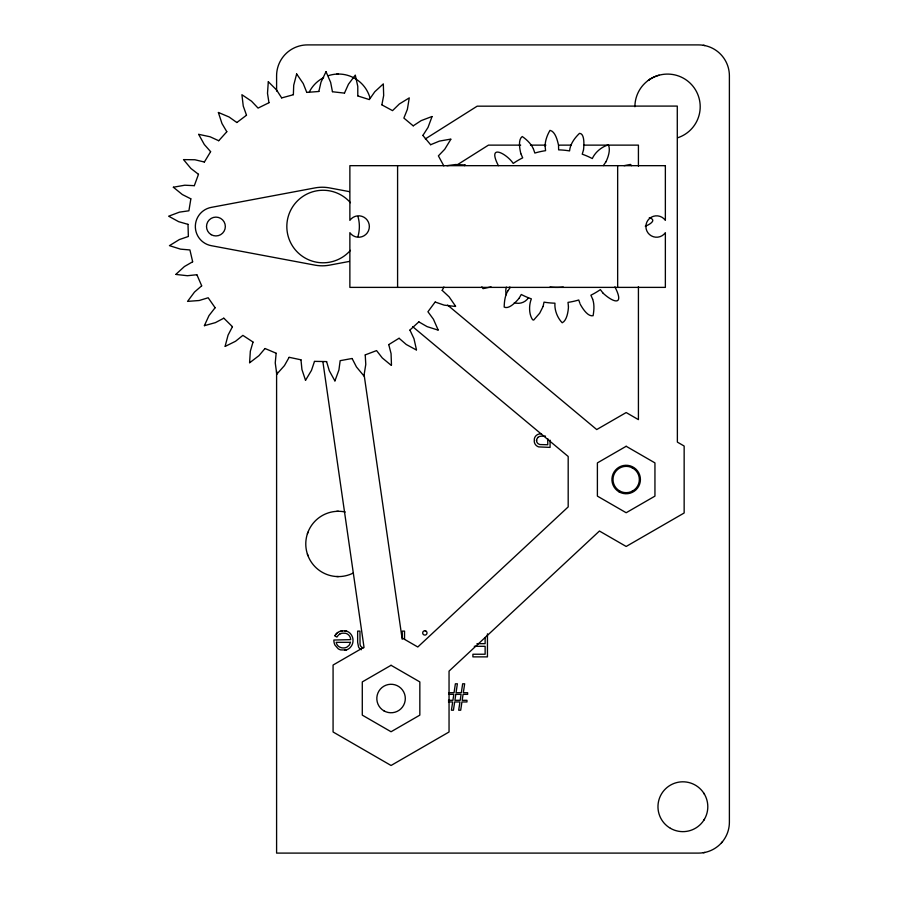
<?xml version="1.0" encoding="UTF-8"?>
<svg xmlns="http://www.w3.org/2000/svg" width="898" height="898" viewBox="0 0 898 898"><rect width="100%" height="100%" fill="white"/><g stroke="black" fill="none" stroke-linecap="round" stroke-linejoin="round"><path stroke-width="1.35" d="M332.428 91.596L330.644 82.38L326.053 71.761M558.534 145.566L558.635 149.865A76.678 76.678 0 0 1 569.568 150.92C570.23 143.927 574.619 138.056 579.502 133.342C585.025 133.42 583.947 146.295 583.509 149.932M188.008 224.332L188.356 236.477L179.353 239.564L169.464 245.648L180.543 249.15L189.916 249.947L192.677 261.801M318.869 91.372L320.99 82.201L325.996 71.728M391.472 365.138L391.068 353.621L388.8 344.742M536.566 439.897L536.555 440.94M300.987 359.93L301.93 369.516L305.522 380.314M314.457 361.501L311.471 370.391L305.545 380.281M225.095 346.381L228.058 335.167L232.38 326.805M357.797 95.783L357.786 86.421L355.294 75.118L348.458 84.221L344.529 92.965M543.099 306.375L544.02 302.132A76.678 76.678 0 0 0 554.953 303.187C554.369 310.293 557.546 317.993 562.204 322.775C566.941 320.586 568.243 311.213 568.456 306.869M190.87 198.806L188.906 210.794L179.477 212.13L168.656 216.205L178.635 221.671L187.895 224.32M543.077 306.499L539.698 313.189L533.659 320.103M363.959 375.757L365.778 364.408L365.239 355.036M432.017 116.639L428.032 127.415L422.958 135.317M276.146 353.341L275.248 362.927L276.786 374.163M583.476 150.033L582.23 154.187A76.678 76.678 0 0 1 592.31 158.564C595.239 152.065 601.739 146.857 608.137 144.937M194.316 185.684L198.503 174.279M289.077 357.426L284.453 365.598L276.842 374.107M481.867 286.866L483.068 288.64L491.116 286.9M296.632 74.018L293.713 85.209L293.365 94.616M307.385 533.85L307.958 532.245M381.897 104.752L383.671 95.514L383.323 83.896L374.78 91.764L369.415 99.431M334.943 380.864L338.916 369.998L340.162 360.67L352.128 358.482M252.989 342.16L250.34 351.185L249.588 362.792M450.762 139.403L444.757 149.236L438.392 155.87L443.837 165.894M443.915 287.001L442.164 290.38M204.362 162.055L210.637 151.65M370.021 98.241L370.066 98.163A32.642 32.642 0 0 0 328.342 75.679M264.921 348.604L258.994 355.619L249.846 362.624M519.1 298.237L521.278 294.488A76.678 76.678 0 0 0 531.358 298.866C528.855 304.983 528.754 314.311 532.682 319.868M337.76 632.529L336.245 633.898A11.18 11.18 0 0 0 335.381 635.077L334.853 635.975L336.907 637.052L338.265 635.29A5.758 5.758 0 0 1 339.321 634.392L339.96 634.033M519.033 298.338C516.305 301.582 509.031 309.664 504.182 307.071C504.317 301.627 504.934 295.902 507.718 291.109M703.785 820.301L704.47 819.189M605.892 161.898C608.215 157.296 610.651 149.764 608.462 145.139M435.16 301.997L427.931 311.752L433.442 319.25L438.112 329.869M603.344 165.591L605.813 162.022M507.819 290.963L510.244 287.461A76.678 76.678 0 0 1 509.705 287.046M465.085 164.963L455.612 164.525L446.946 165.681M465.018 165.052L464.547 165.659M218.719 140.75L226.846 131.714M721.442 842.874L722.497 841.639M175.851 274.373L184.416 266.538L192.565 261.834M418.85 321.843L409.903 330.06M413.305 125.787L421.162 120.624L432.017 116.493M215.037 307.823L208.987 315.602L204.362 325.682M236.836 122.543L246.523 115.213M223.703 318.251L215.408 322.629L204.475 325.66M649.77 79.35L648.367 80.315A32.62 32.62 0 0 1 657.471 75.679L659.11 75.196M399.082 338.232L388.744 344.608M430.737 144.679L439.436 141.098L450.875 139.089M425.326 138.921L477.175 106.177L677.283 106.087L677.373 442.119L684.153 446.037L684.153 512.994L626.175 546.467L599.437 531.032L449.045 671.12L449.045 731.993L391.057 765.478L333.079 731.993L333.079 665.036L363.993 647.189L322.921 361.939M457.767 164.502L488.445 145.128L520.683 145.128M201.601 285.901L194.496 292.063L187.57 301.38L199.165 300.516L208.168 297.766L215.127 307.745M632.147 491.251L632.753 490.914M645.269 226.161C649.333 224.837 657.471 219.864 649.288 217.799M268.973 102.731L258.074 108.097L251.519 101.182L241.921 94.728L243.246 106.031L246.467 115.112M225.308 346.347L235.534 341.274L242.875 335.381L253.045 342.048M340.926 633.606L341.072 633.55A8.901 8.901 0 0 1 342.677 633.169L345.584 633.292A6.219 6.219 0 0 1 347.807 634.302A7.655 7.655 0 0 1 348.334 634.718A6.555 6.555 0 0 1 348.794 635.155A7.375 7.375 0 0 1 349.412 635.896A6.14 6.14 0 0 1 350.018 636.929L350.287 637.591A6.724 6.724 0 0 1 350.467 638.197A7.689 7.689 0 0 1 350.68 639.645L333.854 640.027L333.921 641.251A11.27 11.27 0 0 0 334.483 643.9A9.193 9.193 0 0 0 334.999 645.123L338.075 648.67A8.52 8.52 0 0 0 340.746 649.916L345.999 649.972A9.451 9.451 0 0 0 347.212 649.58A8.015 8.015 0 0 0 348.244 649.063A8.576 8.576 0 0 0 350.22 647.492L351.14 646.369A9.687 9.687 0 0 0 352.622 643.338A10.001 10.001 0 0 0 352.835 642.418A9.44 9.44 0 0 0 352.97 641.509L352.993 639.881A9.44 9.44 0 0 0 352.487 637.198L352.297 636.704A9.99 9.99 0 0 0 351.41 634.965A11.573 11.573 0 0 0 350.388 633.618L350.085 633.292A7.611 7.611 0 0 0 349.232 632.54A8.06 8.06 0 0 0 346.796 631.26L346.392 631.137A9.889 9.889 0 0 0 344.563 630.823L340.881 631.081A8.643 8.643 0 0 0 339.691 631.462A9.115 9.115 0 0 0 336.784 633.337M365.205 354.901L376.565 350.602L382.279 357.943L391.169 365.295M281.658 97.927L293.377 94.728M196.741 274.743L187.401 275.72L176.087 274.462M624.11 165.67L630.519 164.413L631.552 165.67M173.348 187.222L184.797 185.213L194.192 185.662M349.401 261.419L329.341 265.179A39.299 39.299 0 0 1 315.209 265.179L211.232 245.67A19.475 19.475 0 0 1 211.198 207.393L315.209 187.873A39.299 39.299 0 0 1 329.341 187.873L349.401 191.633M703.302 852.718L704.896 852.427M306.746 92.415L318.857 91.484M541.483 433.655L538.834 434.093A7.386 7.386 0 0 0 537.812 434.486L537.464 434.654A5.938 5.938 0 0 0 534.882 437.304L534.647 437.865A5.972 5.972 0 0 0 534.344 438.976L534.265 441.401A8.071 8.071 0 0 0 534.456 442.501A5.523 5.523 0 0 0 534.613 442.983A6.713 6.713 0 0 0 534.961 443.792A5.433 5.433 0 0 0 535.376 444.465A6.937 6.937 0 0 0 535.78 444.981A6.421 6.421 0 0 0 536.701 445.846L537.397 446.306A6.948 6.948 0 0 0 537.981 446.609A6.241 6.241 0 0 0 538.811 446.912L550.07 447.395L550.07 440.132M336.728 74.13L338.434 74.085M336.728 511.332L338.434 511.288M326.625 361.591L314.48 361.355M530.494 145.128L545.917 145.128M545.131 146.251C545.019 141.076 547.208 134.969 550.003 130.367C555.357 131.4 557.501 140.717 558.511 145.139L571.139 145.128M583.756 145.128L638.422 145.128L638.422 166.141M476.984 643.664L485.133 643.664L485.133 637.468M474.267 646.302L485.133 646.302L485.133 654.238L472.909 654.238L472.909 656.876L487.446 656.876L487.446 633.831M448.472 700.305L452.918 700.305L453.804 694.356L449.135 694.356L449.135 692.706L454.051 692.706L455.387 683.793L457.385 683.793L456.049 692.706L461.325 692.706L462.661 683.793L464.659 683.793L463.323 692.706L467.634 692.706L467.634 694.356L463.076 694.356L462.178 700.305L466.971 700.305L466.971 701.955L461.931 701.955L460.696 710.217L458.698 710.217L459.933 701.955L454.669 701.955L453.423 710.217L451.436 710.217L452.671 701.955L448.472 701.955M545.501 436.136L541.853 436.147A13.403 13.403 0 0 0 540.113 436.338L539.339 436.551A4.434 4.434 0 0 0 538.463 436.967L538.306 437.057A3.502 3.502 0 0 0 537.79 437.483M336.728 576.538L338.434 576.583M455.387 306.465L444.151 305.129L435.306 302.076M332.417 91.742L344.495 93.123M425.124 630.8L424.574 630.8A2.065 2.065 0 0 0 422.745 632.63L422.734 633.247A2.043 2.043 0 0 0 424.563 635.032L425.169 635.054A2.065 2.065 0 0 0 426.965 633.202L426.988 632.697A2.077 2.077 0 0 0 425.124 630.823A1.897 1.897 0 0 1 425.652 630.935L425.742 630.968M344.563 630.823L345.528 630.946A9.306 9.306 0 0 1 346.796 631.26M198.716 134.341L210.065 136.765L218.618 140.683M300.998 359.817L289.111 357.292M703.302 45.282L704.896 45.574M438.123 330.116L427.089 326.625L418.973 321.944M357.763 95.94L369.359 99.588M190.724 198.772L182.35 194.552L173.37 187.244M218.405 112.463L229.091 116.998L236.758 122.454M276.18 353.228L264.989 348.491M416.234 349.917L406.266 344.495L399.172 338.344M204.261 161.999L194.9 159.754L183.518 159.619L190.937 168.487L198.391 174.234M381.852 104.864L392.538 110.634L399.352 103.977L409.264 97.893L407.378 109.343L403.876 118.076L413.215 125.866M632.147 467.779L632.753 468.105M442.265 290.436L449.135 296.868L455.656 306.33M210.547 151.571L204.317 144.522L198.694 134.408M447.597 305.084L596.721 429.558L626.175 412.552L638.422 419.635L638.422 286.585M412.631 326.625L568.187 456.476L568.187 506.91L417.795 646.998L402.001 637.883L364.117 374.792M268.3 81.729L267.503 93.325L268.94 102.619M268.356 81.774L276.528 89.901L281.613 97.826M232.447 326.704L223.815 318.161M363.858 375.858L356.461 366.956L352.162 358.616M422.857 135.418L430.636 144.746M226.745 131.613L221.974 123.531L218.394 112.564M296.688 73.973L303.232 83.559L306.723 92.292M603.063 293.175C613.85 303.12 624.671 305.848 614.917 286.877M602.973 293.051L600.369 289.627A76.678 76.678 0 0 1 590.895 295.206L592.635 299.146M409.971 330.15L413.967 338.669L416.492 349.85M334.887 380.898L329.285 370.728L326.636 361.726M703.785 793.159L704.47 794.27M498.39 165.659C486.705 142.962 506.461 153.39 513.218 163.425A76.678 76.678 0 0 1 522.692 157.846L520.975 153.951M201.713 285.845L196.875 274.698M592.691 299.27C594.521 304.534 594.027 310.315 593.107 315.714C587.662 316.96 582.218 307.801 580.209 304.209M520.885 153.76C519.976 150.067 517.663 139.684 522.254 136.53C526.722 139.605 531.088 143.747 533.39 148.866M307.385 554.032L307.958 555.638M579.872 303.232L578.739 299.999A76.678 76.678 0 0 1 568.007 302.379L568.445 306.701M533.446 149.023L534.849 153.053A76.678 76.678 0 0 1 545.58 150.673L545.142 146.385M617.656 165.67L617.656 287.382M547.758 438.617L547.758 444.757L540.136 444.555A5.96 5.96 0 0 1 539.316 444.353A3.985 3.985 0 0 1 537.812 437.629M404.538 639.275L404.538 631.114L402.225 631.114L402.225 639.275M397.589 165.67L397.589 287.382M276.595 91.08L276.595 75.814A30.914 30.914 0 0 1 307.52 44.9L698.476 44.9A30.925 30.925 0 0 1 729.389 75.825L729.389 822.186A30.914 30.914 0 0 1 698.476 853.1L276.595 853.1L276.595 371.121M353.251 573.025A32.642 32.642 0 0 1 306.061 548.207A32.642 32.642 0 0 1 345.225 512.006M634.908 106.739A32.642 32.642 0 0 1 664.138 74.265A32.642 32.642 0 0 1 699.486 99.947A32.642 32.642 0 0 1 677.642 137.787M309.339 91.91A32.642 32.642 0 0 1 323.606 77.643M528.507 297.698A12.37 12.37 0 0 1 514.307 302.727M506.371 294.78A12.37 12.37 0 0 1 506.371 287.147M346.404 649.86A8.744 8.744 0 0 1 344.765 650.197M339.983 633.808A7.51 7.51 0 0 1 340.971 633.371M363.679 647.862A3.962 3.962 0 0 1 360.177 644.966A9.171 9.171 0 0 1 360.042 643.709L359.952 631.114L357.64 631.114L357.651 642.306L358.538 646.953A5.826 5.826 0 0 0 361.378 649.737M335.1 635.537A11.012 11.012 0 0 1 336.245 633.909M340.881 631.081A10.439 10.439 0 0 1 342.318 630.845M563.304 287.034A60.862 60.862 0 0 1 550.014 287.001M357.965 216.553A36.268 36.268 0 0 1 357.965 236.5M350.445 250.34A36.268 36.268 0 0 1 298.046 252.753A36.268 36.268 0 0 1 298.046 200.299A36.268 36.268 0 0 1 350.445 202.712M455.802 694.356L454.916 700.305L460.191 700.305L461.078 694.356L455.802 694.356M350.456 642.339L349.49 644.641A6.286 6.286 0 0 1 348.985 645.393L347.01 647.054A7.667 7.667 0 0 1 346.359 647.368A6.421 6.421 0 0 1 345.797 647.581A7.51 7.51 0 0 1 344.765 647.84A7.027 7.027 0 0 1 343.754 647.952L342.228 647.885A8.767 8.767 0 0 1 341.105 647.638A7.016 7.016 0 0 1 340.499 647.424L339.736 647.076A6.993 6.993 0 0 1 338.243 646.077A5.904 5.904 0 0 1 337.008 644.517A8.486 8.486 0 0 1 336.526 643.496L336.166 642.339L350.456 642.339M626.175 446.284L597.395 462.897L597.395 496.123L626.175 512.736L654.945 496.123L654.945 462.897L626.175 446.284M391.057 665.295L362.287 681.908L362.287 715.134L391.057 731.747L419.837 715.134L419.837 681.908L391.057 665.295M665.362 165.67L349.872 165.67L349.872 220.369A10.709 10.709 0 0 1 365.767 218.528A10.709 10.709 0 0 1 365.767 234.524A10.709 10.709 0 0 1 349.872 232.683L349.872 287.382L665.362 287.382L665.362 232.683A10.709 10.709 0 0 1 649.479 234.524A10.709 10.709 0 0 1 649.479 218.528A10.709 10.709 0 0 1 665.362 220.369L665.362 165.67M670.424 828.304A24.919 24.919 0 0 0 707.804 806.73A24.919 24.919 0 0 0 670.424 785.144A24.919 24.919 0 0 0 670.424 828.304M619.586 490.914A13.167 13.167 0 0 0 639.342 479.51A13.167 13.167 0 0 0 619.586 468.105A13.167 13.167 0 0 0 619.586 490.914M619.048 491.857A14.256 14.256 0 0 0 640.42 479.51A14.256 14.256 0 0 0 619.048 467.173A14.256 14.256 0 0 0 619.048 491.857M383.94 710.857A14.256 14.256 0 0 0 405.312 698.521A14.256 14.256 0 0 0 383.94 686.173A14.256 14.256 0 0 0 383.94 710.857M211.221 234.681A9.418 9.418 0 0 0 225.342 226.521A9.418 9.418 0 0 0 211.221 218.371A9.418 9.418 0 0 0 211.221 234.681"/></g></svg>
